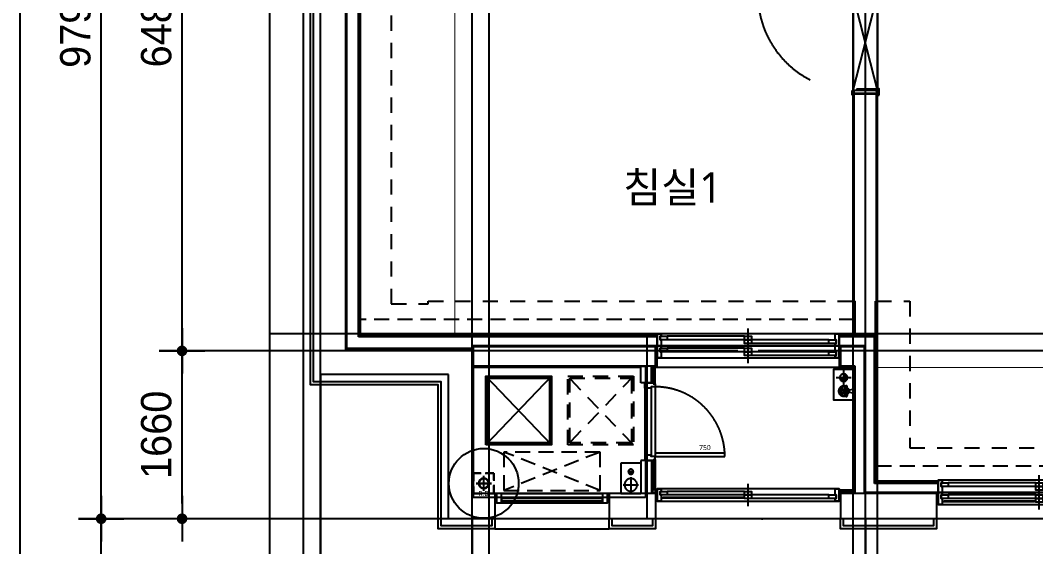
# Model space of a CAD drawing. Header units: millimetres. Extents: x 7086022 to 7120578, y 229555 to 276126.
# Drawn here: x 7086473 to 7096518, y 239849 to 245054 of the extents above; entities that cross this region are included whole.
import ezdxf
from ezdxf.enums import TextEntityAlignment as Align
from ezdxf.xclip import XClip

# ---------------------------------------------------------------- set-up
doc = ezdxf.new("R2010")
doc.units = ezdxf.units.MM
doc.header["$LTSCALE"] = 100
doc.header["$XCLIPFRAME"] = 2
for name, pattern in [('CEN', [62, 60, -1, 0, -1]), ('HID', [2.3, 1.5, -0.8]), ('ST-DASH', [2.7, 1.5, -1.2]), ('U-84C-EX$0$CEN', [62, 60, -1, 0, -1]), ('U-84C-EX$0$DASHDOTX2', [2, 1, -0.5, 0, -0.5]), ('U-84C-EX$0$DDOT', [13.5, 11.5, -1, 0, -1]), ('U-84C-EX$0$H', [1.3, 0.8, -0.5]), ('U-84C-EX$0$HD', [2.5, 1.5, -1]), ('U-84C-EX$0$HID', [2.3, 1.5, -0.8])]:
    doc.linetypes.add(name, pattern=pattern)
doc.layers.get('Defpoints').update_dxf_attribs({"color": 149})
for name, color, linetype in [('A_NO-PLOT', 161, 'Continuous'), ('AA-BORD-XREF', 15, 'Continuous'), ('ARDM', 7, 'Continuous'), ('BP', 7, 'Continuous'), ('CEN', 1, 'CEN'), ('DIM', 7, 'Continuous'), ('ELE8', 8, 'Continuous'), ('ETC', 6, 'Continuous'), ('STXS', 8, 'Continuous'), ('TEXT', 2, 'Continuous'), ('U-84C-EX$0$A-커텐박스', 11, 'U-84C-EX$0$HID'), ('U-84C-EX$0$C-DOOR', 1, 'Continuous'), ('U-84C-EX$0$CEN', 1, 'U-84C-EX$0$CEN'), ('U-84C-EX$0$COL', 2, 'Continuous'), ('U-84C-EX$0$DOR', 4, 'Continuous'), ('U-84C-EX$0$ETC', 6, 'Continuous'), ('U-84C-EX$0$FIN', 5, 'Continuous'), ('U-84C-EX$0$FUR_미설치가구', 8, 'U-84C-EX$0$HID'), ('U-84C-EX$0$INSUL_line', 8, 'Continuous'), ('U-84C-EX$0$STXS', 8, 'Continuous'), ('U-84C-EX$0$WAL', 3, 'Continuous'), ('U-84C-EX$0$WIN', 4, 'Continuous'), ('U-84C-EX$0$발코니 입면선', 4, 'Continuous'), ('U-84C-EX$0$하향식피난구', 8, 'Continuous'), ('U-84C-EX$0$확장전', 4, 'U-84C-EX$0$HID'), ('결로방지', 4, 'ST-DASH'), ('기단부-석재', 6, 'Continuous')]:
    doc.layers.add(name, color=color, linetype=linetype)
for name, color, linetype, plot in [('CUT-LINE', 105, 'Continuous', False), ('Defpoint', 142, 'Continuous', False), ('U-84C-EX$0$Defpoint', 142, 'Continuous', False), ('U-84C-EX$0$MC', 152, 'Continuous', False), ('체크', 2, 'Continuous', False)]:
    doc.layers.add(name, color=color, linetype=linetype, plot=plot)
doc.styles.add('C-101-L-1F_101+84B+101$0$맑은 고딕', font='')
doc.styles.add('U-84C-EX$0$맑은고딕', font='')
doc.styles.add('굴림', font='')
doc.styles.add('돋움', font='')
doc.styles.add('맑은 고딕', font='')
doc.styles.get('C-101-L-1F_101+84B+101$0$맑은 고딕').set_extended_font_data('Malgun Gothic')
doc.styles.get('U-84C-EX$0$맑은고딕').set_extended_font_data('Malgun Gothic')
doc.styles.get('굴림').set_extended_font_data('Gulim')
doc.styles.get('돋움').set_extended_font_data('Dotum')
doc.styles.get('맑은 고딕').set_extended_font_data('Malgun Gothic')
doc.dimstyles.new('NORMAL', dxfattribs={"dimscale": 40, "dimtxt": 3, "dimasz": 1.5, "dimexe": 1.5, "dimexo": 2, "dimgap": 1, "dimtad": 1, "dimdec": 0, "dimzin": 0, "dimdsep": 46, "dimtxsty": '돋움', "dimblk": 'DOT', "dimblk1": 'NONE', "dimblk2": 'TICK', "dimcen": 0, "dimdle": 1.5, "dimclrd": 7, "dimclre": 7, "dimclrt": 3, "dimadec": 0, "dimazin": 0, "dimtfac": 1, "dimtdec": 0, "dimtix": 1, "dimtmove": 2, "dimatfit": 3, "dimldrblk": 'DOT', "dimfxl": 1, "dimtolj": 1, "dimtzin": 0, "dimarcsym": 0})

# ---------------------------------------------------------------- blocks, each defined once
blk = doc.blocks.new('BORD-302')
at = {"layer": 'Defpoint'}
blk.add_lwpolyline([(-16495, 26275), (11010, 26275), (11010, -9445), (-16495, -9445)], close=True, dxfattribs=at)
blk = doc.blocks.new('*X157')
at = {"color": 0}
for p, q in [((2879.54, 10374.87), (2880.23, 10375.56)), ((2879.58, 10375.36), (2879.76, 10375.54)), ((2879.67, 10374.56), (2880.45, 10375.34)), ((2879.88, 10374.33), (2880.53, 10374.98)), ((2880.16, 10374.17), (2880.71, 10374.71)), ((2880.54, 10374.11), (2881.04, 10374.61))]:
    blk.add_line(p, q, dxfattribs=at)
blk = doc.blocks.new('U-84C-EX$0$배수드레인')
at = {"layer": 'U-84C-EX$0$ETC', "color": 8}
for p, q in [((64, 218), (60, 218)), ((64, 211), (60, 211)), ((70, 241), (73, 238)), ((76, 241), (73, 244)), ((78, 218), (74, 218)), ((78, 211), (74, 211)), ((93, 218), (88, 218)), ((93, 211), (89, 211)), ((96, 250), (96, 254)), ((96, 236), (96, 240)), ((96, 221), (96, 226)), ((96, 203), (96, 207)), ((104, 250), (104, 254)), ((104, 236), (104, 240)), ((104, 221), (104, 226)), ((104, 203), (104, 207)), ((112, 218), (107, 218)), ((111, 211), (107, 211)), ((126, 218), (122, 218)), ((126, 211), (122, 211)), ((127, 244), (124, 241)), ((127, 238), (130, 241)), ((140, 218), (136, 218)), ((140, 211), (136, 211)), ((70, 187), (73, 190)), ((76, 187), (73, 185)), ((96, 189), (96, 193)), ((96, 175), (96, 179)), ((104, 189), (104, 193)), ((104, 175), (104, 179)), ((124, 187), (127, 185)), ((130, 187), (127, 190))]:
    blk.add_line(p, q, dxfattribs=at)
at = {"layer": 'U-84C-EX$0$ETC', "color": 1}
for p, q in [((100, 6), (100, 156)), ((175, 81), (25, 81))]:
    blk.add_line(p, q, dxfattribs=at)
at = {"layer": 'U-84C-EX$0$ETC'}
blk.add_lwpolyline([(200, 300), (200, 0), (0, 0), (0, 300)], close=True, dxfattribs=at)
for centre, radius in [((100, 214), 50), ((100, 81), 37.5)]:
    blk.add_circle(centre, radius, dxfattribs=at)
at = {"layer": 'U-84C-EX$0$ETC', "color": 8}
for radius, start, end in [(40, 137.9377, 175.3172), (40, 184.9707, 222.1313), (36, 138.2645, 174.7956), (36, 185.5247, 221.8122), (40, 95.5963, 132.2058), (26, 98.6286, 172.7847), (26, 187.6605, 261.3714), (36, 96.2205, 131.895), (22, 100.213, 171.4638), (22, 189.0641, 259.787), (12, 108.9695, 164.209), (12, 196.7874, 251.0305), (8, 119.1827, 155.9086), (8, 205.6729, 240.8173), (40, 47.8687, 84.4251), (36, 48.1878, 83.8033), (26, 7.2153, 81.4045), (22, 8.5362, 79.8264), (12, 15.791, 71.1056), (8, 24.0914, 60.9392), (26, 278.5955, 352.3395), (22, 280.1736, 350.9359), (12, 288.8944, 343.2126), (8, 299.0608, 334.3271), (36, 5.2044, 41.8183), (36, 318.105, 354.4753), (40, 4.6828, 42.1367), (40, 317.7942, 355.0293), (40, 227.8633, 264.4037), (36, 228.1817, 263.7795), (36, 276.1967, 311.7355), (40, 275.5749, 312.0623)]:
    blk.add_arc((100, 214), radius, start, end, dxfattribs=at)
at = {"layer": 'U-84C-EX$0$ETC', "color": 1}
for centre, start, end in [((81, 81), 0, 180), ((119, 81), 180, 0)]:
    blk.add_arc(centre, 18.8, start, end, dxfattribs=at)
at = {"layer": 'U-84C-EX$0$ETC', "color": 1, "xscale": 37.5, "yscale": 37.5, "zscale": 37.5, "rotation": 180}
blk.add_blockref('*X157', (108119, 389148), dxfattribs=at)
blk = doc.blocks.new('U-84C-EX$0$D100-우수')
at = {"layer": 'Defpoints', "linetype": 'U-84C-EX$0$H'}
blk.add_lwpolyline([(200, 0), (0, 0), (0, 200), (200, 200)], close=True, dxfattribs=at)
at = {"layer": 'U-84C-EX$0$ETC', "color": 1}
for p, q in [((100, 175), (100, 25)), ((25, 100), (175, 100))]:
    blk.add_line(p, q, dxfattribs=at)
at = {"layer": 'U-84C-EX$0$ETC', "color": 4}
blk.add_circle((100, 100), 50, dxfattribs=at)
at = {"layer": 'U-84C-EX$0$ETC', "color": 8}
blk.add_circle((100, 100), 47, dxfattribs=at)
blk = doc.blocks.new('U-84C-EX$0$A$C332646E4')
at = {"layer": 'U-84C-EX$0$STXS'}
for p, q in [((0, 300), (0, 0)), ((0, 300), (200, 300)), ((124, 220), (76, 220)), ((124, 210), (76, 210)), ((200, 300), (200, 0)), ((200, 0), (0, 0))]:
    blk.add_line(p, q, dxfattribs=at)
at = {"layer": 'U-84C-EX$0$STXS', "color": 1}
for p, q in [((100, 160), (100, 10)), ((175, 85), (25, 85))]:
    blk.add_line(p, q, dxfattribs=at)
at = {"layer": 'U-84C-EX$0$STXS'}
for centre, radius in [((100, 215), 25), ((100, 85), 62.5)]:
    blk.add_circle(centre, radius, dxfattribs=at)
blk = doc.blocks.new('U-84C-EX$0$WIN_1_1800')
at = {"layer": 'U-84C-EX$0$WIN'}
blk.add_line((0, -170), (0, 50), dxfattribs=at)
at = {"layer": 'U-84C-EX$0$WIN', "color": 5, "linetype": 'Continuous'}
for p, q in [((-800, -60), (-35, -60)), ((-800, -96), (-35, -96)), ((35, -24), (800, -24)), ((35, -60), (800, -60))]:
    blk.add_line(p, q, dxfattribs=at)
at = {"layer": 'U-84C-EX$0$WIN'}
for points in [[(-860, -96), (-870, -96), (-870, -60), (-860, -60), (-860, 0), (-900, 0), (-900, -120), (-860, -120)], [(-900, 0), (900, 0), (900, -120), (-900, -120)], [(860, -24), (870, -24), (870, -60), (860, -60), (860, -120), (900, -120), (900, 0), (860, 0)], [(-870, -96), (-800, -96), (-800, -60), (-870, -60)], [(-35, -60), (35, -60), (35, -24), (-35, -24)], [(-35, -96), (35, -96), (35, -60), (-35, -60)], [(870, -24), (800, -24), (800, -60), (870, -60)]]:
    blk.add_lwpolyline(points, close=True, dxfattribs=at)
blk = doc.blocks.new('U-84C-EX$0$WIN_2_1800')
at = {"layer": 'U-84C-EX$0$WIN'}
blk.add_line((0, -290), (0, 50), dxfattribs=at)
at = {"layer": 'U-84C-EX$0$WIN', "color": 5, "linetype": 'Continuous'}
for p, q in [((-800, -60), (-35, -60)), ((-800, -96), (-35, -96)), ((35, -24), (800, -24)), ((35, -60), (800, -60)), ((-800, -180), (-35, -180)), ((35, -144), (800, -144)), ((35, -180), (800, -180)), ((-800, -216), (-35, -216))]:
    blk.add_line(p, q, dxfattribs=at)
at = {"layer": 'U-84C-EX$0$WIN'}
for points in [[(-860, -96), (-870, -96), (-870, -60), (-860, -60), (-860, 0), (-900, 0), (-900, -120), (-860, -120)], [(-900, 0), (900, 0), (900, -120), (-900, -120)], [(860, -24), (870, -24), (870, -60), (860, -60), (860, -120), (900, -120), (900, 0), (860, 0)], [(-870, -96), (-800, -96), (-800, -60), (-870, -60)], [(-35, -60), (35, -60), (35, -24), (-35, -24)], [(-35, -96), (35, -96), (35, -60), (-35, -60)], [(870, -24), (800, -24), (800, -60), (870, -60)], [(-860, -216), (-870, -216), (-870, -180), (-860, -180), (-860, -120), (-900, -120), (-900, -240), (-860, -240)], [(-900, -120), (900, -120), (900, -240), (-900, -240)], [(-870, -216), (-800, -216), (-800, -180), (-870, -180)], [(-35, -180), (35, -180), (35, -144), (-35, -144)], [(-35, -216), (35, -216), (35, -180), (-35, -180)], [(870, -144), (800, -144), (800, -180), (870, -180)], [(860, -144), (870, -144), (870, -180), (860, -180), (860, -240), (900, -240), (900, -120), (860, -120)]]:
    blk.add_lwpolyline(points, close=True, dxfattribs=at)
blk = doc.blocks.new('U-84C-EX$0$FUR_발코니_수전')
at = {"layer": 'U-84C-EX$0$STXS'}
for p, q in [((0, 0), (-29, 0)), ((0, 0), (-29, 0)), ((29, 0), (0, 0)), ((29, 0), (0, 0)), ((-6, -71), (-44, -65)), ((-6, -71), (-44, -65)), ((-6, -75), (-44, -81)), ((-6, -75), (-44, -81)), ((-23, -63), (-10, -50)), ((-23, -63), (-10, -50)), ((-23, -68), (-23, -63)), ((-23, -68), (-23, -63)), ((-23, -83), (-23, -78)), ((-23, -83), (-23, -78)), ((-10, -96), (-23, -83)), ((-10, -96), (-23, -83)), ((-20, -7), (0, -7)), ((-20, -7), (0, -7)), ((-14, -43), (-19, -7)), ((-14, -43), (-19, -7)), ((-15, -91), (-15, -117)), ((-15, -91), (-15, -117)), ((0, -43), (-14, -43)), ((0, -43), (-14, -43)), ((-10, -50), (10, -50)), ((-10, -50), (10, -50)), ((10, -96), (-10, -96)), ((10, -96), (-10, -96)), ((0, -7), (20, -7)), ((0, -7), (20, -7)), ((14, -43), (0, -43)), ((14, -43), (0, -43)), ((6, -71), (44, -65)), ((6, -71), (44, -65)), ((6, -75), (44, -81)), ((6, -75), (44, -81)), ((10, -50), (23, -63)), ((10, -50), (23, -63)), ((23, -83), (10, -96)), ((23, -83), (10, -96)), ((19, -7), (14, -43)), ((19, -7), (14, -43)), ((15, -117), (15, -91)), ((15, -117), (15, -91)), ((23, -63), (23, -68)), ((23, -63), (23, -68)), ((23, -78), (23, -83)), ((23, -78), (23, -83))]:
    blk.add_line(p, q, dxfattribs=at)
blk.add_circle((0, -73), 5.91, dxfattribs=at)
blk.add_circle((0, -73), 5.91, dxfattribs=at)
for centre, radius, start, end in [((-17, 6), 13.2, 207.1852, 259.412), ((-17, 6), 13.2, 207.1852, 259.412), ((17, 6), 13.2, 280.588, 332.8148), ((17, 6), 13.2, 280.588, 332.8148), ((-44, -73), 8.37, 90, 270), ((-44, -73), 8.37, 90, 270), ((-42, -50), 28.1, 351.511, 14.308), ((-42, -50), 28.1, 351.511, 14.308), ((42, -50), 28.1, 165.692, 188.489), ((42, -50), 28.1, 165.692, 188.489), ((44, -73), 8.37, 270, 90), ((44, -73), 8.37, 270, 90), ((0, -117), 14.7, 180, 0), ((0, -117), 14.7, 180, 0)]:
    blk.add_arc(centre, radius, start, end, dxfattribs=at)
blk = doc.blocks.new('U-84C-EX$0$A$C16b6767f')
at = {"layer": 'U-84C-EX$0$Defpoint'}
blk.add_lwpolyline([(0, 0), (1700, 0), (1700, 1300), (0, 1300)], close=True, dxfattribs=at)
at = {"layer": 'U-84C-EX$0$하향식피난구', "linetype": 'U-84C-EX$0$HD'}
for p, q in [((120, 1200), (770, 520)), ((120, 520), (770, 1200))]:
    blk.add_line(p, q, dxfattribs=at)
at = {"layer": 'U-84C-EX$0$하향식피난구'}
for p, q in [((930, 1200), (1580, 520)), ((930, 520), (1580, 1200))]:
    blk.add_line(p, q, dxfattribs=at)
at = {"layer": 'U-84C-EX$0$하향식피난구', "linetype": 'U-84C-EX$0$HD'}
blk.add_lwpolyline([(770, 520), (770, 1200), (120, 1200), (120, 520), (770, 520)], dxfattribs=at)
blk.add_lwpolyline([(750, 540), (750, 1180), (140, 1180), (140, 540)], close=True, dxfattribs=at)
at = {"layer": 'U-84C-EX$0$하향식피난구'}
blk.add_lwpolyline([(1580, 520), (1580, 1200), (930, 1200), (930, 520), (1580, 520)], dxfattribs=at)
blk.add_lwpolyline([(1560, 540), (1560, 1180), (950, 1180), (950, 540)], close=True, dxfattribs=at)
blk = doc.blocks.new('U-84C-EX$0$FUR_실외기실')
at = {"layer": 'U-84C-EX$0$FUR_미설치가구'}
for p, q in [((1025, 410), (75, 30)), ((1025, 30), (75, 410))]:
    blk.add_line(p, q, dxfattribs=at)
blk.add_lwpolyline([(1025, 410), (75, 410), (75, 30), (1025, 30)], close=True, dxfattribs=at)
at = {"layer": 'U-84C-EX$0$WIN', "color": 4, "linetype": 'Continuous'}
for p, q in [((50, 0), (1050, 0)), ((50, -92), (1050, -92))]:
    blk.add_line(p, q, dxfattribs=at)
for points in [[(0, 0), (0, -92), (50, -92), (50, 0), (0, 0)], [(1050, 0), (1050, -92), (1100, -92), (1100, 0), (1050, 0)]]:
    blk.add_lwpolyline(points, dxfattribs=at)
at = {"layer": 'U-84C-EX$0$WIN', "color": 5, "linetype": 'Continuous'}
blk.add_lwpolyline([(1047, -77), (53, -77), (53, -47), (1047, -47), (1047, -77)], dxfattribs=at)
blk = doc.blocks.new('U-84C-EX$0$A$C424087ba')
at = {"layer": 'U-84C-EX$0$C-DOOR', "elevation": 0}
blk.add_lwpolyline([(0, -49), (0, -991), (-240, -49), (-240, -991)], close=True, dxfattribs=at)
at = {"layer": 'U-84C-EX$0$C-DOOR', "color": 1, "linetype": 'U-84C-EX$0$DASHDOTX2', "ltscale": 10}
blk.add_arc((-239, -47, 0), 944, 182.5226, 269.9627, dxfattribs=at)
at = {"layer": 'U-84C-EX$0$DOR', "color": 8}
blk.add_line((0, -20), (-240, 0), dxfattribs=at)
at = {"layer": 'U-84C-EX$0$DOR'}
for points in [[(-252, 0), (-252, -40), (-240, -40), (-240, -5), (-245, -5), (-245, 0)], [(18, 0), (18, -60), (0, -60), (0, -5), (5, -5), (5, 0)], [(0, -20), (0, -28), (-5, -28), (-5, -44), (-235, -44), (-235, -28), (-240, -28), (-240, -20)], [(-240, -49), (-190, -49), (-190, -44), (-235, -44), (-235, -29), (-240, -29)], [(-21, -45), (-189, -45), (-189, -50), (-200, -50), (-200, -60), (-10, -60), (-10, -50), (-21, -50)], [(0, -49), (-20, -49), (-20, -44), (-5, -44), (-5, -29), (0, -29)], [(-252, -1040), (-252, -1000), (-240, -1000), (-240, -1035), (-245, -1035), (-245, -1040)], [(-240, -991), (-190, -991), (-190, -996), (-235, -996), (-235, -1011), (-240, -1011)], [(0, -1020), (0, -1012), (-5, -1012), (-5, -996), (-235, -996), (-235, -1012), (-240, -1012), (-240, -1020)], [(-21, -995), (-189, -995), (-189, -990), (-200, -990), (-200, -980), (-10, -980), (-10, -990), (-21, -990)], [(0, -991), (-20, -991), (-20, -996), (-5, -996), (-5, -1011), (0, -1011)]]:
    blk.add_lwpolyline(points, close=True, dxfattribs=at)
at = {"layer": 'U-84C-EX$0$DOR', "color": 8}
blk.add_lwpolyline([(0, -20), (-240, -20), (-240, 0), (0, 0)], close=True, dxfattribs=at)
at = {"layer": 'U-84C-EX$0$DOR', "color": 4, "elevation": 0}
blk.add_lwpolyline([(-240, -49), (-1182, -49), (-1182, -89), (-240, -89)], close=True, dxfattribs=at)
at = {"layer": 'U-84C-EX$0$DOR', "elevation": 0}
blk.add_lwpolyline([(18, -1040), (18, -980), (0, -980), (0, -1035), (5, -1035), (5, -1040)], close=True, dxfattribs=at)
blk = doc.blocks.new('U-84C-EX$0$A$Cba098c15')
at = {"layer": 'Defpoints'}
for p, q in [((0, 0), (0, 100)), ((770, 0), (770, 100))]:
    blk.add_line(p, q, dxfattribs=at)
at = {"layer": 'U-84C-EX$0$DOR', "color": 9}
for p, q in [((40, 100), (730, 100)), ((55, 60), (715, 60)), ((55, 0), (715, 0))]:
    blk.add_line(p, q, dxfattribs=at)
at = {"layer": 'U-84C-EX$0$DOR', "color": 4}
blk.add_lwpolyline([(730, 790), (695, 790), (695, 100), (730, 100)], close=True, dxfattribs=at)
for points in [[(10, 80), (10, 100), (40, 100), (40, 60), (55, 60), (55, 0), (10, 0), (10, 20)], [(760, 80), (760, 100), (730, 100), (730, 60), (715, 60), (715, 0), (760, 0), (760, 20)]]:
    blk.add_lwpolyline(points, dxfattribs=at)
at = {"layer": 'U-84C-EX$0$DOR', "color": 1, "linetype": 'U-84C-EX$0$DDOT'}
blk.add_arc((730, 100), 690, 90, 180, dxfattribs=at)
at = {"layer": 'Defpoints', "style": 'U-84C-EX$0$맑은고딕'}
blk.add_text('750', height=50, rotation=90, dxfattribs=at).set_placement((681, 536), align=Align.BOTTOM_LEFT)
blk = doc.blocks.new('U-84C-EX$0$A$C16fea984')
at = {"layer": 'U-84C-EX$0$WIN', "color": 5, "linetype": 'Continuous'}
for p, q in [((965, 216), (100, 216)), ((2335, 216), (3200, 216)), ((965, 180), (100, 180)), ((1035, 180), (2265, 180)), ((1035, 144), (2265, 144)), ((2335, 180), (3200, 180)), ((965, 96), (100, 96)), ((965, 60), (100, 60)), ((1035, 60), (2265, 60)), ((1035, 24), (2265, 24)), ((2335, 96), (3200, 96)), ((2335, 60), (3200, 60))]:
    blk.add_line(p, q, dxfattribs=at)
at = {"layer": 'U-84C-EX$0$WIN'}
for p, q in [((1000, -50), (1000, 290)), ((2300, -50), (2300, 290))]:
    blk.add_line(p, q, dxfattribs=at)
for points in [[(0, 240), (3300, 240), (3300, 120), (0, 120)], [(40, 216), (30, 216), (30, 180), (40, 180), (40, 120), (0, 120), (0, 240), (40, 240)], [(30, 216), (100, 216), (100, 180), (30, 180)], [(1035, 180), (965, 180), (965, 216), (1035, 216)], [(2265, 180), (2335, 180), (2335, 216), (2265, 216)], [(3270, 216), (3200, 216), (3200, 180), (3270, 180)], [(3260, 216), (3270, 216), (3270, 180), (3260, 180), (3260, 120), (3300, 120), (3300, 240), (3260, 240)], [(0, 120), (3300, 120), (3300, 0), (0, 0)], [(40, 96), (30, 96), (30, 60), (40, 60), (40, 0), (0, 0), (0, 120), (40, 120)], [(1035, 144), (965, 144), (965, 180), (1035, 180)], [(2265, 144), (2335, 144), (2335, 180), (2265, 180)], [(3260, 96), (3270, 96), (3270, 60), (3260, 60), (3260, 0), (3300, 0), (3300, 120), (3260, 120)], [(30, 96), (100, 96), (100, 60), (30, 60)], [(1035, 60), (965, 60), (965, 96), (1035, 96)], [(1035, 24), (965, 24), (965, 60), (1035, 60)], [(2265, 60), (2335, 60), (2335, 96), (2265, 96)], [(2265, 24), (2335, 24), (2335, 60), (2265, 60)], [(3270, 96), (3200, 96), (3200, 60), (3270, 60)]]:
    blk.add_lwpolyline(points, close=True, dxfattribs=at)
blk = doc.blocks.new('*U177')
at = {"layer": 'U-84C-EX$0$WIN'}
blk.add_line((15, 8), (910, 8), dxfattribs=at)
at = {"layer": 'U-84C-EX$0$WIN', "color": 8}
blk.add_lwpolyline([(15, 13), (910, 13), (910, 3), (15, 3)], close=True, dxfattribs=at)
blk = doc.blocks.new('*U178')
at = {"layer": 'U-84C-EX$0$WIN'}
blk.add_line((15, 8), (810, 8), dxfattribs=at)
at = {"layer": 'U-84C-EX$0$WIN', "color": 8}
blk.add_lwpolyline([(15, 13), (810, 13), (810, 3), (15, 3)], close=True, dxfattribs=at)
blk = doc.blocks.new('U-84C-EX')
at = {"layer": 'U-84C-EX$0$A-커텐박스'}
for p, q in [((11245, -5300), (16130, -5300)), ((6505, -6750), (11025, -6750))]:
    blk.add_line(p, q, dxfattribs=at)
at = {"layer": 'U-84C-EX$0$CEN'}
for p, q in [((15025, -7770), (15025, 3020)), ((16525, -7770), (16525, 3020)), ((11135, -7770), (11135, 625)), ((13295, -7270), (13295, -5440)), ((6195, -5610), (17025, -5610)), ((-145, -7270), (17025, -7270))]:
    blk.add_line(p, q, dxfattribs=at)
at = {"layer": 'U-84C-EX$0$COL'}
for p, q in [((16275, -5595), (16275, -1425)), ((16525, -5845), (16525, -1425)), ((11025, -5120), (11025, -3070)), ((11025, -3070), (11245, -3070)), ((11245, -5120), (11245, -3070)), ((11035, -5120), (11025, -5120)), ((11035, -5460), (11035, -5120)), ((11235, -5460), (11235, -5120)), ((11245, -5120), (11235, -5120)), ((11035, -5460), (11235, -5460)), ((15010, -7020), (15010, -5595)), ((15010, -5595), (16275, -5595)), ((13250, -5925), (13250, -5760)), ((13250, -5760), (13355, -5760)), ((13355, -5925), (13355, -5760)), ((13250, -5925), (13355, -5925)), ((15260, -7270), (15260, -5845)), ((15260, -5845), (16525, -5845)), ((13250, -6695), (13250, -7020)), ((13250, -6695), (13355, -6695)), ((13355, -6695), (13355, -7020)), ((10430, -7020), (11380, -7020)), ((10430, -7020), (10430, -7270)), ((11380, -7020), (11380, -7270)), ((13210, -7020), (13670, -7020)), ((13210, -7020), (13210, -7270)), ((13670, -7020), (13670, -7270)), ((14800, -7020), (15010, -7020)), ((14800, -7020), (14800, -7270)), ((10430, -7270), (11380, -7270)), ((13210, -7270), (13670, -7270)), ((14800, -7270), (15260, -7270))]:
    blk.add_line(p, q, dxfattribs=at)
at = {"layer": 'U-84C-EX$0$FIN'}
for p, q in [((16130, -5450), (16130, -1410)), ((16140, -5460), (16140, -1410)), ((11025, -6900), (11025, -5460)), ((11035, -6910), (11035, -5460)), ((11245, -5450), (11395, -5450)), ((11245, -5460), (11395, -5460)), ((13195, -5450), (16130, -5450)), ((16140, -5460), (13195, -5460)), ((11395, -5680), (11395, -5775)), ((13195, -5775), (13195, -5680)), ((11250, -5775), (11395, -5775)), ((11250, -6985), (11250, -5775)), ((11395, -5775), (13195, -5775)), ((13195, -5775), (13215, -5775)), ((13215, -5935), (13215, -5775)), ((13355, -5775), (15010, -5775)), ((13215, -6685), (13215, -6985)), ((10415, -6900), (11025, -6900)), ((10415, -6910), (11035, -6910)), ((11395, -6985), (11235, -6985)), ((13215, -6985), (13195, -6985))]:
    blk.add_line(p, q, dxfattribs=at)
at = {"layer": 'U-84C-EX$0$INSUL_line'}
for p, q in [((16150, -5470), (16150, -1410)), ((16265, -5585), (16265, -1410)), ((11045, -5470), (11395, -5470)), ((11045, -6920), (11045, -5470)), ((13195, -5470), (14995, -5470)), ((14995, -5470), (16150, -5470)), ((11135, -5560), (11415, -5560)), ((11135, -7010), (11135, -5560)), ((13195, -5560), (15020, -5560)), ((15020, -5585), (15020, -5560)), ((15020, -5585), (16265, -5585)), ((13220, -5935), (13220, -5760)), ((13240, -5935), (13240, -5760)), ((13220, -6685), (13220, -6990)), ((13240, -6685), (13240, -7010)), ((10415, -6920), (11045, -6920)), ((10415, -7010), (11135, -7010)), ((11395, -6990), (11235, -6990)), ((11395, -7010), (11235, -7010)), ((13220, -6990), (13195, -6990)), ((13240, -7010), (13195, -7010)), ((13200, -7020), (13220, -7020))]:
    blk.add_line(p, q, dxfattribs=at)
for points in [[(11035, -5460), (11025, -5460), (11025, -5120)], [(11245, -5120), (11245, -5460), (11235, -5460)]]:
    blk.add_lwpolyline(points, dxfattribs=at)
at = {"layer": 'U-84C-EX$0$MC'}
for p, q in [((14855, -7770), (14855, 3020)), ((11015, -7770), (11015, -1700)), ((11255, -7770), (11255, -1770)), ((6195, -5440), (17025, -5440))]:
    blk.add_line(p, q, dxfattribs=at)
at = {"layer": 'U-84C-EX$0$WAL'}
for p, q in [((11145, -5570), (11380, -5570)), ((11145, -7020), (11145, -5570)), ((11380, -5570), (11380, -5760)), ((13210, -5570), (15010, -5570)), ((13210, -5760), (13210, -5570)), ((15010, -5595), (15010, -5570)), ((11235, -5760), (11380, -5760)), ((11235, -7020), (11235, -5760)), ((13210, -5760), (15010, -5760))]:
    blk.add_line(p, q, dxfattribs=at)
at = {"layer": 'U-84C-EX$0$WIN'}
blk.add_line((13670, -7020), (14800, -7020), dxfattribs=at)
at = {"layer": 'U-84C-EX$0$발코니 입면선'}
for p, q in [((7100, -7270), (10430, -7270)), ((11380, -7270), (13210, -7270)), ((13670, -7270), (14800, -7270))]:
    blk.add_line(p, q, dxfattribs=at)
at = {"layer": 'U-84C-EX$0$확장전', "const_width": 10}
for points in [[(14855, -5450), (14855, 700), (13045, 700)], [(15195, -5450), (15195, 710)], [(11025, -5440), (6505, -5440)], [(11025, -5775), (6610, -5775), (6610, -6015), (125, -6015)]]:
    blk.add_lwpolyline(points, dxfattribs=at)
at = {"xscale": -1, "rotation": 90}
blk.add_blockref('U-84C-EX$0$A$Cba098c15', (13315, -5925), dxfattribs=at)
blk.add_blockref('U-84C-EX$0$A$C16fea984', (7115, -7130))
at = {"xscale": -1}
for name, p in [('*U177', (10375, -7106)), ('*U178', (13155, -7071))]:
    blk.add_blockref(name, p, dxfattribs=at)
at = {"layer": 'U-84C-EX$0$DOR', "xscale": -1}
blk.add_blockref('U-84C-EX$0$A$C424087ba', (11015, -2040), dxfattribs=at)
at = {"layer": 'U-84C-EX$0$INSUL_line'}
blk.add_blockref('U-84C-EX$0$WIN_1_1800', (12295, -6975), dxfattribs=at)
at = {"layer": 'U-84C-EX$0$STXS', "rotation": 180}
for name, p in [('U-84C-EX$0$배수드레인', (11450, -5794)), ('U-84C-EX$0$D100-우수', (15010, -6820))]:
    blk.add_blockref(name, p, dxfattribs=at)
at = {"layer": 'U-84C-EX$0$STXS', "extrusion": (0, 0, -1), "zscale": -1, "rotation": 270}
blk.add_blockref('U-84C-EX$0$FUR_발코니_수전', (-11250, -6008), dxfattribs=at)
at = {"layer": 'U-84C-EX$0$STXS'}
blk.add_blockref('U-84C-EX$0$A$C332646E4', (13355, -7020), dxfattribs=at)
at = {"layer": 'U-84C-EX$0$WIN'}
blk.add_blockref('U-84C-EX$0$WIN_2_1800', (12295, -5440), dxfattribs=at)
at = {"layer": 'U-84C-EX$0$WIN', "xscale": -1}
blk.add_blockref('U-84C-EX$0$FUR_실외기실', (14785, -7020), dxfattribs=at)
at = {"layer": 'U-84C-EX$0$하향식피난구'}
blk.add_blockref('U-84C-EX$0$A$C16b6767f', (13310, -7060), dxfattribs=at)
blk = doc.blocks.new('DOT')
at = {"layer": 'DIM'}
blk.add_line((0, 1.5), (0, -1.5), dxfattribs=at)
at = {"layer": 'DIM', "linetype": 'Continuous'}
blk.add_line((-1.5, 0), (1.5, 0), dxfattribs=at)
at = {"layer": 'DIM', "const_width": 0.35}
blk.add_lwpolyline([(-0.175, 0, 1), (0.175, 0, 1)], format="xyb", close=True, dxfattribs=at)
blk = doc.blocks.new('*D33')
at = {"layer": 'Defpoints', "color": 0, "transparency": 16777216}
for p in [(800, -4800), (3600, -4800), (3600, -38120)]:
    blk.add_point(p, dxfattribs=at)
at = {"layer": 'DIM', "color": 7, "lineweight": -2, "transparency": 16777216}
for p, q in [((3400, -4800), (650, -4800)), ((800, -37970), (800, -4950)), ((3400, -38120), (650, -38120))]:
    blk.add_line(p, q, dxfattribs=at)
at = {"layer": 'DIM', "color": 7, "lineweight": -2, "transparency": 16777216, "xscale": 150, "yscale": 150, "zscale": 150}
for p, rotation in [((800, -4800), 90), ((800, -38120), 270)]:
    blk.add_blockref('DOT', p, dxfattribs=dict(at, rotation=rotation))
at = {"layer": 'DIM', "color": 3, "transparency": 16777216, "insert": (546, -21460), "char_height": 300, "attachment_point": 5, "rotation": 90, "style": '굴림'}
blk.add_mtext('\\A1;33320', dxfattribs=at)
blk = doc.blocks.new('_None')
blk = doc.blocks.new('_Oblique')
at = {"color": 0, "linetype": 'ByBlock', "lineweight": -2}
blk.add_line((-0.5, -0.5), (0.5, 0.5), dxfattribs=at)
blk = doc.blocks.new('TICK')
at = {"layer": 'Defpoints', "color": 0, "linetype": 'ByBlock'}
blk.add_point((0, 0), dxfattribs=at)
at = {"layer": 'DIM'}
blk.add_line((0, 1.6875), (0, -1.6875), dxfattribs=at)
at = {"layer": 'DIM', "linetype": 'Continuous'}
blk.add_line((-1.6875, 0), (1.6875, 0), dxfattribs=at)
at = {"color": 7, "linetype": 'ByBlock', "xscale": 1.6875, "yscale": 1.6875, "zscale": 1.6875}
blk.add_blockref('_Oblique', (0, 0), dxfattribs=at)
blk = doc.blocks.new('*D43')
at = {"layer": 'Defpoints', "color": 0, "transparency": 16777216}
for p in [(1600, -26560), (3600, -26560), (3600, -36350)]:
    blk.add_point(p, dxfattribs=at)
at = {"layer": 'DIM', "color": 7, "lineweight": -2, "transparency": 16777216}
for p, q in [((3400, -26560), (1450, -26560)), ((1600, -36200), (1600, -26710)), ((3400, -36350), (1450, -36350))]:
    blk.add_line(p, q, dxfattribs=at)
at = {"layer": 'DIM', "color": 7, "lineweight": -2, "transparency": 16777216, "xscale": 150, "yscale": 150, "zscale": 150}
for p, rotation in [((1600, -26560), 90), ((1600, -36350), 270)]:
    blk.add_blockref('DOT', p, dxfattribs=dict(at, rotation=rotation))
at = {"layer": 'DIM', "color": 3, "transparency": 16777216, "insert": (1346, -31455), "char_height": 300, "attachment_point": 5, "rotation": 90, "style": '굴림'}
blk.add_mtext('\\A1;9790', dxfattribs=at)
blk = doc.blocks.new('*D44')
at = {"layer": 'Defpoints', "color": 0, "transparency": 16777216}
for p in [(1600, -36350), (3600, -36350), (3600, -38120)]:
    blk.add_point(p, dxfattribs=at)
at = {"layer": 'DIM', "color": 7, "lineweight": -2, "transparency": 16777216}
for p, q in [((3400, -36350), (1450, -36350)), ((1600, -37970), (1600, -36500)), ((3400, -38120), (1450, -38120))]:
    blk.add_line(p, q, dxfattribs=at)
at = {"layer": 'DIM', "color": 7, "lineweight": -2, "transparency": 16777216, "xscale": 150, "yscale": 150, "zscale": 150}
for p, rotation in [((1600, -36350), 90), ((1600, -38120), 270)]:
    blk.add_blockref('DOT', p, dxfattribs=dict(at, rotation=rotation))
at = {"layer": 'DIM', "color": 3, "transparency": 16777216, "insert": (1346, -37235), "char_height": 300, "attachment_point": 5, "rotation": 90, "style": '굴림'}
blk.add_mtext('\\A1;1770', dxfattribs=at)
blk = doc.blocks.new('*D46')
at = {"layer": 'Defpoints', "color": 0, "transparency": 16777216}
for p in [(2400, -28210), (3600, -28210), (3600, -34690)]:
    blk.add_point(p, dxfattribs=at)
at = {"layer": 'DIM', "color": 7, "lineweight": -2, "transparency": 16777216}
for p, q in [((3400, -28210), (2250, -28210)), ((2400, -34540), (2400, -28360)), ((3400, -34690), (2250, -34690))]:
    blk.add_line(p, q, dxfattribs=at)
at = {"layer": 'DIM', "color": 7, "lineweight": -2, "transparency": 16777216, "xscale": 150, "yscale": 150, "zscale": 150}
for p, rotation in [((2400, -28210), 90), ((2400, -34690), 270)]:
    blk.add_blockref('DOT', p, dxfattribs=dict(at, rotation=rotation))
at = {"layer": 'DIM', "color": 3, "transparency": 16777216, "insert": (2146, -31450), "char_height": 300, "attachment_point": 5, "rotation": 90, "style": '굴림'}
blk.add_mtext('\\A1;6480', dxfattribs=at)
blk = doc.blocks.new('*D47')
at = {"layer": 'Defpoints', "color": 0, "transparency": 16777216}
for p in [(2400, -34690), (3600, -34690), (3600, -36350)]:
    blk.add_point(p, dxfattribs=at)
at = {"layer": 'DIM', "color": 7, "lineweight": -2, "transparency": 16777216}
for p, q in [((3400, -34690), (2250, -34690)), ((2400, -36200), (2400, -34840)), ((3400, -36350), (2250, -36350))]:
    blk.add_line(p, q, dxfattribs=at)
at = {"layer": 'DIM', "color": 7, "lineweight": -2, "transparency": 16777216, "xscale": 150, "yscale": 150, "zscale": 150}
for p, rotation in [((2400, -34690), 90), ((2400, -36350), 270)]:
    blk.add_blockref('DOT', p, dxfattribs=dict(at, rotation=rotation))
at = {"layer": 'DIM', "color": 3, "transparency": 16777216, "insert": (2146, -35520), "char_height": 300, "attachment_point": 5, "rotation": 90, "style": '굴림'}
blk.add_mtext('\\A1;1660', dxfattribs=at)
blk = doc.blocks.new('302 NAME')
at = {"layer": 'TEXT', "linetype": 'Continuous', "style": '맑은 고딕'}
blk.add_text('침실1', height=300, dxfattribs=at).set_placement((7092925, 243402), align=Align.MIDDLE_CENTER)
blk = doc.blocks.new('A$C9892afa6')
at = {"layer": 'TEXT'}
blk.add_blockref('302 NAME', (-7090708, -240125), dxfattribs=at)
blk = doc.blocks.new('A$C29a73466')
at = {"layer": '체크'}
blk.add_circle((0, 0), 345, dxfattribs=at)
blk = doc.blocks.new('D100-우수')
at = {"layer": 'Defpoints', "linetype": 'HID', "ltscale": 0.5}
blk.add_lwpolyline([(200, 0), (0, 0), (0, 200), (200, 200)], close=True, dxfattribs=at)
at = {"layer": 'ETC', "color": 1}
for p, q in [((100, 175), (100, 25)), ((25, 100), (175, 100))]:
    blk.add_line(p, q, dxfattribs=at)
at = {"layer": 'ETC', "color": 4}
blk.add_circle((100, 100), 50, dxfattribs=at)
at = {"layer": 'ETC', "color": 8}
blk.add_circle((100, 100), 47, dxfattribs=at)
at = {"layer": 'A_NO-PLOT', "linetype": 'Continuous', "style": 'C-101-L-1F_101+84B+101$0$맑은 고딕'}
blk.add_text('R.D', height=50, rotation=180, dxfattribs=at).set_placement((100, 200), align=Align.MIDDLE_CENTER)
blk = doc.blocks.new('A$Ce35954bc')
at = {"layer": 'STXS', "rotation": 180}
blk.add_blockref('D100-우수', (200, 225.78125), dxfattribs=at)
blk = doc.blocks.new('기단부-302-TF')
at = {"layer": 'ELE8'}
blk.add_line((-11475, -15380), (-10345, -15380), dxfattribs=at)
at = {"layer": '기단부-석재'}
for points in [[(-11475, -15280), (-11475, -15380), (-12035, -15380), (-12035, -13955), (-13300, -13955), (-13300, -9435), (-13200, -9435)], [(-11505, -15280), (-11505, -15350), (-12005, -15350), (-12005, -13925), (-13270, -13925), (-13270, -9465), (-13200, -9465)], [(-9885, -15280), (-9885, -15380), (-10345, -15380), (-10345, -15280)], [(-9915, -15280), (-9915, -15350), (-10315, -15350), (-10315, -15280)], [(-7105, -15280), (-7105, -15380), (-8055, -15380), (-8055, -15280)], [(-7135, -15280), (-7135, -15350), (-8025, -15350), (-8025, -15280)]]:
    blk.add_lwpolyline(points, dxfattribs=at)
blk = doc.blocks.new('DIM-302-TF')
at = {"layer": 'CEN'}
for p, q in [((3770, -34925), (3770, -39320)), ((5270, -36350), (5270, -39320)), ((9160, -36350), (9160, -39320))]:
    blk.add_line(p, q, dxfattribs=at)
at = {"layer": 'DIM'}
for base, p1, p2, picture, middle in [((800, -4800), (3600, -38120), (3600, -4800), '*D33', (546.2, -21460)), ((1600, -26560), (3600, -36350), (3600, -26560), '*D43', (1346, -31455)), ((2400, -28210), (3600, -34690), (3600, -28210), '*D46', (2146, -31450)), ((2400, -34690), (3600, -36350), (3600, -34690), '*D47', (2145.8, -35520)), ((1600, -36350), (3600, -38120), (3600, -36350), '*D44', (1345.8, -37235))]:
    dim = blk.add_linear_dim(base=base, p1=p1, p2=p2, angle=270, dimstyle='NORMAL', override={"dimscale": 100, "dimtxsty": '굴림'}, dxfattribs=at)
    dim.commit()
    dim.dimension.update_dxf_attribs({"geometry": picture, "text_midpoint": middle})

msp = doc.modelspace()

# ---------------------------------------------------------------- linework, layer by layer
at = {"layer": 'CUT-LINE'}
msp.add_lwpolyline([(7088943, 239625), (7088943, 250415), (7101822, 250415), (7101822, 247720), (7106113, 247720), (7106113, 239625)], close=True, dxfattribs=at)

# ---------------------------------------------------------------- block references
at = {"layer": 'AA-BORD-XREF'}
msp.add_blockref('BORD-302', (7105768, 246600), dxfattribs=at)

# ---------------------------------------------------------------- next in the draw order: block references
at = {"layer": 'BP'}
ref = msp.add_blockref('U-84C-EX', (7105968, 247395), dxfattribs=dict(at, xscale=-1))
XClip(ref).set_block_clipping_path([(17025, -7770.1978698203), (17025, 3020.0000000003), (4145.7978996243, 3020.0000000003), (4145.7978996253, 325.0000000014), (-145.0000000028, 325.0000000014), (-145.0000000028, -7770.1978698203)])

# ---------------------------------------------------------------- next in the draw order: linework, layer by layer
at = {"layer": '결로방지'}
for points in [[(7094723, 247380), (7092593, 247380), (7092593, 249215), (7091408, 249215), (7091408, 247800), (7090143, 247800), (7090143, 242250), (7090508, 242250), (7090508, 242275), (7094723, 242275)], [(7094943, 242275), (7095273, 242275), (7095273, 240825), (7105538, 240825), (7105538, 244115), (7105988, 244115)]]:
    msp.add_lwpolyline(points, dxfattribs=at)

# ---------------------------------------------------------------- next in the draw order: block references
at = {"layer": 'ARDM'}
for name, p in [('A$C29a73466', (7091058, 240475)), ('A$Ce35954bc', (7090958, 240349))]:
    msp.add_blockref(name, p, dxfattribs=at)
at = {"layer": 'BP'}
msp.add_blockref('A$C9892afa6', (7090708, 240125), dxfattribs=at)
at = {"layer": 'CEN'}
msp.add_blockref('DIM-302-TF', (7085673, 276475), dxfattribs=at)
at = {"layer": '기단부-석재'}
msp.add_blockref('기단부-302-TF', (7102643, 255405), dxfattribs=at)

doc.saveas('drawing.dxf')
